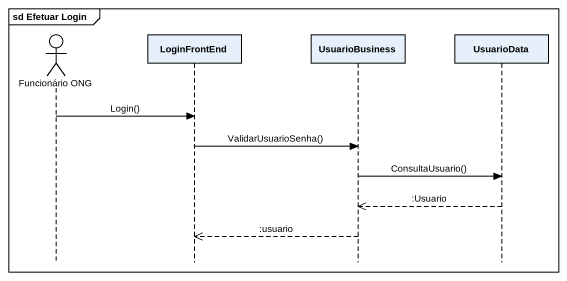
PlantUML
@startuml
mainframe sd Efetuar Login
hide footbox
actor "Funcionário ONG" as Funcionário_ONG
participant LoginFrontEnd
participant UsuarioBusiness
participant UsuarioData

Funcionário_ONG -> LoginFrontEnd : Login()
LoginFrontEnd -> UsuarioBusiness : ValidarUsuarioSenha()
UsuarioBusiness -> UsuarioData : ConsultaUsuario()
UsuarioData -->> UsuarioBusiness : :Usuario
UsuarioBusiness -->> LoginFrontEnd : :usuario
@enduml
